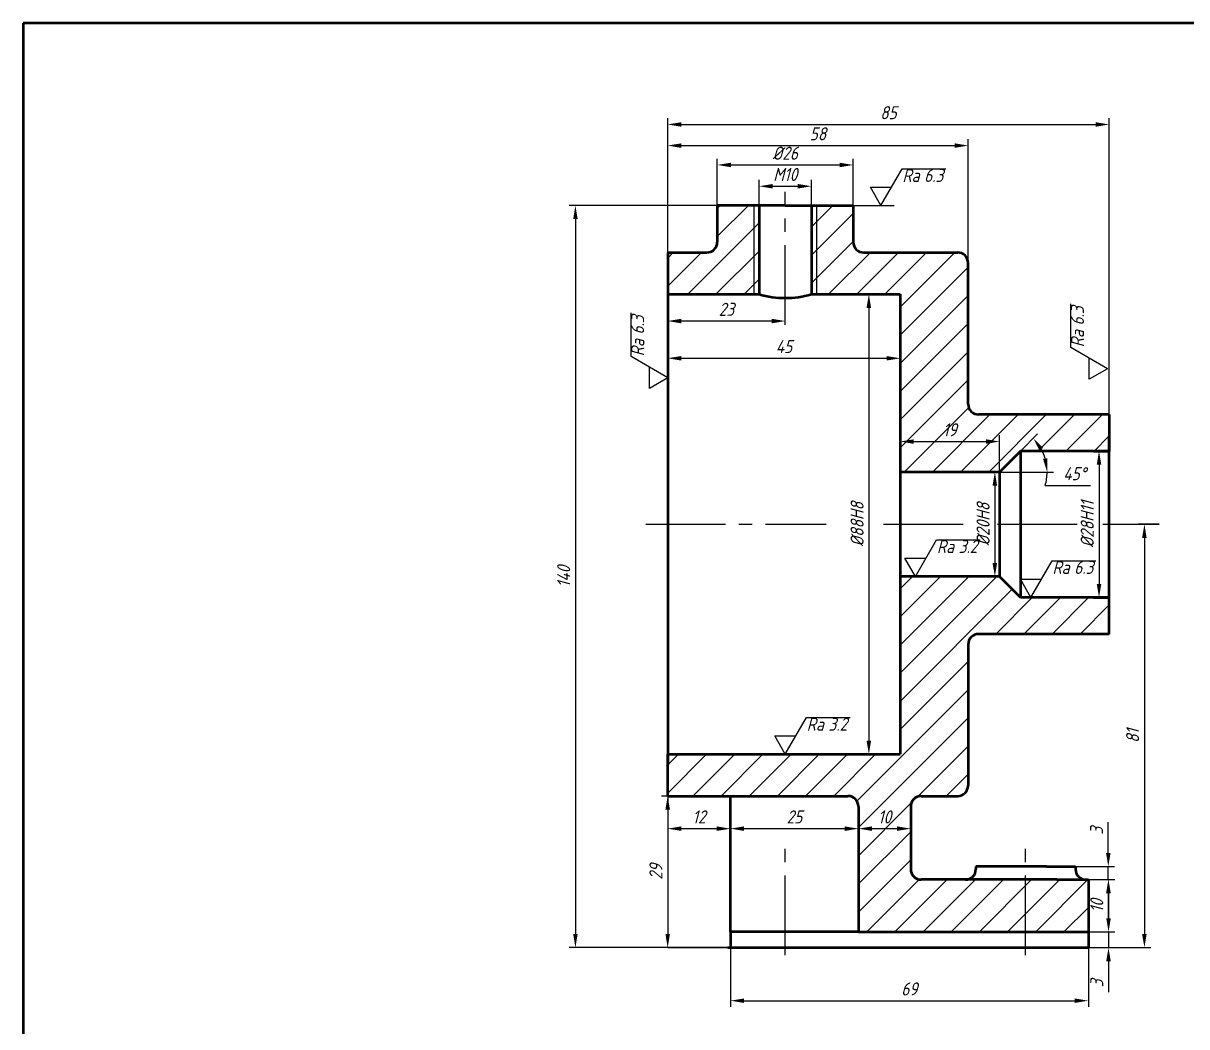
# Model space of a CAD drawing. Header units: millimetres. Extents: x -2118 to 1971, y -1420 to 962.
# Drawn here: x -1505.1 to -1282.5, y -781.8 to -589.8 of the extents above; entities that cross this region are included whole.
import ezdxf

# ---------------------------------------------------------------- set-up
doc = ezdxf.new("R2010")
doc.units = ezdxf.units.MM
doc.header["$LTSCALE"] = 0.8
doc.linetypes.add('CENTER2', pattern=[28.575, 19.05, -3.175, 3.175, -3.175])
for name, color, linetype, lineweight in [('剖面符号', 6, 'Continuous', 25), ('尺寸', 2, 'Continuous', 25), ('文字及注释', 4, 'Continuous', 25), ('粗实线', 3, 'Continuous', 50), ('细实线', 5, 'Continuous', 25), ('细点画线', 1, 'CENTER2', 25), ('边框线', 11, 'Continuous', 50)]:
    doc.layers.add(name, color=color, linetype=linetype, lineweight=lineweight)
doc.layers.add('尺寸标注', color=4, linetype='Continuous')
doc.styles.add('汉字', font='gbeitc.shx', dxfattribs={"bigfont": 'gbcbig.shx'})
doc.dimstyles.new('GB', dxfattribs={"dimtxt": 2.5, "dimasz": 2.6, "dimexe": 1.2, "dimexo": 0, "dimgap": 1, "dimtad": 1, "dimdec": 0, "dimdsep": 46, "dimtxsty": '汉字', "dimcen": 0, "dimclrd": 256, "dimclre": 256, "dimclrt": 256, "dimadec": 1, "dimazin": 2, "dimtp": 0.21, "dimtm": 0.25, "dimtfac": 0.7, "dimtdec": 0, "dimtmove": 0, "dimatfit": 2, "dimfxl": 1, "dimtzin": 0, "dimlwd": -1, "dimlwe": -1, "dimarcsym": 0})
doc.dimstyles.new('GB$2', dxfattribs={"dimtxt": 2.5, "dimasz": 2.6, "dimexe": 1.2, "dimexo": 0, "dimgap": 1, "dimtad": 1, "dimtih": 1, "dimtoh": 1, "dimdec": 0, "dimdsep": 46, "dimtxsty": '汉字', "dimcen": 0, "dimclrd": 256, "dimclre": 256, "dimclrt": 256, "dimadec": 1, "dimazin": 2, "dimtp": 0.21, "dimtm": 0.25, "dimtfac": 0.7, "dimtdec": 0, "dimtmove": 0, "dimatfit": 2, "dimfxl": 1, "dimtzin": 0, "dimlwd": -1, "dimlwe": -1, "dimarcsym": 0})

# ---------------------------------------------------------------- blocks, each defined once
blk = doc.blocks.new('*D292')
at = {"layer": 'Defpoints', "color": 0, "ltscale": 0.01, "transparency": 16777216}
for p in [(-1318.28, -675.63), (-1319.17, -695.63), (-1318.28, -695.63)]:
    blk.add_point(p, dxfattribs=at)
at = {"layer": '尺寸', "ltscale": 0.01, "transparency": 16777216}
for p, q in [((-1318.28, -675.63), (-1320.37, -675.63)), ((-1319.17, -678.23), (-1319.17, -693.03)), ((-1318.28, -695.63), (-1320.37, -695.63))]:
    blk.add_line(p, q, dxfattribs=at)
for points in [[(-1319.61, -678.23), (-1318.74, -678.23), (-1319.17, -675.63)], [(-1319.61, -693.03), (-1318.74, -693.03), (-1319.17, -695.63)]]:
    blk.add_solid(points, dxfattribs=at)
at = {"layer": '尺寸', "ltscale": 0.01, "transparency": 16777216, "insert": (-1321.42, -685.63), "char_height": 2.5, "attachment_point": 5, "rotation": 90, "style": '汉字'}
blk.add_mtext('%%C20H8', dxfattribs=at)
blk = doc.blocks.new('*D293')
at = {"layer": 'Defpoints', "color": 0, "ltscale": 0.01, "transparency": 16777216}
for p in [(-1337.28, -641.63), (-1343.28, -729.63), (-1337.28, -729.63)]:
    blk.add_point(p, dxfattribs=at)
at = {"layer": '尺寸', "ltscale": 0.01, "transparency": 16777216}
for p, q in [((-1337.28, -641.63), (-1344.48, -641.63)), ((-1343.28, -644.23), (-1343.28, -727.03)), ((-1337.28, -729.63), (-1344.48, -729.63))]:
    blk.add_line(p, q, dxfattribs=at)
for points in [[(-1343.72, -644.23), (-1342.85, -644.23), (-1343.28, -641.63)], [(-1343.72, -727.03), (-1342.85, -727.03), (-1343.28, -729.63)]]:
    blk.add_solid(points, dxfattribs=at)
at = {"layer": '尺寸', "ltscale": 0.01, "transparency": 16777216, "insert": (-1345.53, -685.63), "char_height": 2.5, "attachment_point": 5, "rotation": 90, "style": '汉字'}
blk.add_mtext('%%C88H8', dxfattribs=at)
blk = doc.blocks.new('*D294')
at = {"layer": 'Defpoints', "color": 0, "ltscale": 0.01, "transparency": 16777216}
for p in [(-1372.28, -624.63), (-1399.43, -766.63), (-1370.28, -766.63)]:
    blk.add_point(p, dxfattribs=at)
at = {"layer": '尺寸', "ltscale": 0.01, "transparency": 16777216}
for p, q in [((-1372.28, -624.63), (-1400.63, -624.63)), ((-1399.43, -627.23), (-1399.43, -764.03)), ((-1370.28, -766.63), (-1400.63, -766.63))]:
    blk.add_line(p, q, dxfattribs=at)
for points in [[(-1399.86, -627.23), (-1399, -627.23), (-1399.43, -624.63)], [(-1399.86, -764.03), (-1399, -764.03), (-1399.43, -766.63)]]:
    blk.add_solid(points, dxfattribs=at)
at = {"layer": '尺寸', "ltscale": 0.01, "transparency": 16777216, "insert": (-1401.68, -695.63), "char_height": 2.5, "attachment_point": 5, "rotation": 90, "style": '汉字'}
blk.add_mtext('140', dxfattribs=at)
blk = doc.blocks.new('*D297')
at = {"layer": 'Defpoints', "color": 0, "ltscale": 0.01, "transparency": 16777216}
for p in [(-1300.28, -671.63), (-1300.28, -699.63), (-1299.24, -699.63)]:
    blk.add_point(p, dxfattribs=at)
at = {"layer": '尺寸', "ltscale": 0.01, "transparency": 16777216}
for p, q in [((-1300.28, -671.63), (-1298.04, -671.63)), ((-1299.24, -674.23), (-1299.24, -697.03)), ((-1300.28, -699.63), (-1298.04, -699.63))]:
    blk.add_line(p, q, dxfattribs=at)
for points in [[(-1299.67, -674.23), (-1298.8, -674.23), (-1299.24, -671.63)], [(-1299.67, -697.03), (-1298.8, -697.03), (-1299.24, -699.63)]]:
    blk.add_solid(points, dxfattribs=at)
at = {"layer": '尺寸', "ltscale": 0.01, "transparency": 16777216, "insert": (-1301.49, -685.63), "char_height": 2.5, "attachment_point": 5, "rotation": 90, "style": '汉字'}
blk.add_mtext('%%C28H11', dxfattribs=at)
blk = doc.blocks.new('*D298')
at = {"layer": 'Defpoints', "color": 0, "ltscale": 0.01, "transparency": 16777216}
for p in [(-1369.78, -766.63), (-1301.28, -766.63), (-1301.28, -776.79)]:
    blk.add_point(p, dxfattribs=at)
at = {"layer": '尺寸', "ltscale": 0.01, "transparency": 16777216}
for p, q in [((-1369.78, -766.63), (-1369.78, -777.99)), ((-1301.28, -766.63), (-1301.28, -777.99)), ((-1367.18, -776.79), (-1303.88, -776.79))]:
    blk.add_line(p, q, dxfattribs=at)
for points in [[(-1367.18, -776.36), (-1367.18, -777.22), (-1369.78, -776.79)], [(-1303.88, -776.36), (-1303.88, -777.22), (-1301.28, -776.79)]]:
    blk.add_solid(points, dxfattribs=at)
at = {"layer": '尺寸', "ltscale": 0.01, "transparency": 16777216, "insert": (-1335.53, -774.54), "char_height": 2.5, "attachment_point": 5, "style": '汉字'}
blk.add_mtext('69', dxfattribs=at)
blk = doc.blocks.new('*D299')
at = {"layer": 'Defpoints', "color": 0, "ltscale": 0.01, "transparency": 16777216}
for p in [(-1324.28, -613.17), (-1381.78, -633.63), (-1324.28, -635.63)]:
    blk.add_point(p, dxfattribs=at)
at = {"layer": '尺寸', "ltscale": 0.01, "transparency": 16777216}
for p, q in [((-1381.78, -633.63), (-1381.78, -611.97)), ((-1324.28, -635.63), (-1324.28, -611.97)), ((-1379.18, -613.17), (-1326.88, -613.17))]:
    blk.add_line(p, q, dxfattribs=at)
for points in [[(-1379.18, -612.74), (-1379.18, -613.61), (-1381.78, -613.17)], [(-1326.88, -612.74), (-1326.88, -613.61), (-1324.28, -613.17)]]:
    blk.add_solid(points, dxfattribs=at)
at = {"layer": '尺寸', "ltscale": 0.01, "transparency": 16777216, "insert": (-1353.03, -610.92), "char_height": 2.5, "attachment_point": 5, "style": '汉字'}
blk.add_mtext('58', dxfattribs=at)
blk = doc.blocks.new('*D300')
at = {"layer": 'Defpoints', "color": 0, "ltscale": 0.01, "transparency": 16777216}
for p in [(-1346.28, -616.88), (-1372.28, -624.63), (-1346.28, -624.63)]:
    blk.add_point(p, dxfattribs=at)
at = {"layer": '尺寸', "ltscale": 0.01, "transparency": 16777216}
for p, q in [((-1372.28, -624.63), (-1372.28, -615.68)), ((-1346.28, -624.63), (-1346.28, -615.68)), ((-1369.68, -616.88), (-1348.88, -616.88))]:
    blk.add_line(p, q, dxfattribs=at)
for points in [[(-1369.68, -616.45), (-1369.68, -617.31), (-1372.28, -616.88)], [(-1348.88, -616.45), (-1348.88, -617.31), (-1346.28, -616.88)]]:
    blk.add_solid(points, dxfattribs=at)
at = {"layer": '尺寸', "ltscale": 0.01, "transparency": 16777216, "insert": (-1359.28, -614.63), "char_height": 2.5, "attachment_point": 5, "style": '汉字'}
blk.add_mtext('%%c26', dxfattribs=at)
blk = doc.blocks.new('*D301')
at = {"layer": 'Defpoints', "color": 0, "ltscale": 0.01, "transparency": 16777216}
for p in [(-1354.28, -620.95), (-1364.28, -624.63), (-1354.28, -624.63)]:
    blk.add_point(p, dxfattribs=at)
at = {"layer": '尺寸', "ltscale": 0.01, "transparency": 16777216}
for p, q in [((-1364.28, -624.63), (-1364.28, -619.75)), ((-1361.68, -620.95), (-1356.88, -620.95)), ((-1354.28, -624.63), (-1354.28, -619.75))]:
    blk.add_line(p, q, dxfattribs=at)
for points in [[(-1361.68, -620.52), (-1361.68, -621.39), (-1364.28, -620.95)], [(-1356.88, -620.52), (-1356.88, -621.39), (-1354.28, -620.95)]]:
    blk.add_solid(points, dxfattribs=at)
at = {"layer": '尺寸', "ltscale": 0.01, "transparency": 16777216, "insert": (-1359.28, -618.7), "char_height": 2.5, "attachment_point": 5, "style": '汉字'}
blk.add_mtext('M10', dxfattribs=at)
blk = doc.blocks.new('*D302')
at = {"layer": 'Defpoints', "color": 0, "ltscale": 0.01, "transparency": 16777216}
for p in [(-1381.78, -646.75), (-1381.78, -647.46), (-1359.28, -647.46)]:
    blk.add_point(p, dxfattribs=at)
at = {"layer": '尺寸', "ltscale": 0.01, "transparency": 16777216}
for p, q in [((-1381.78, -647.46), (-1381.78, -645.55)), ((-1359.28, -647.46), (-1359.28, -645.55)), ((-1361.88, -646.75), (-1379.18, -646.75))]:
    blk.add_line(p, q, dxfattribs=at)
for points in [[(-1379.18, -646.31), (-1379.18, -647.18), (-1381.78, -646.75)], [(-1361.88, -646.31), (-1361.88, -647.18), (-1359.28, -646.75)]]:
    blk.add_solid(points, dxfattribs=at)
at = {"layer": '尺寸', "ltscale": 0.01, "transparency": 16777216, "insert": (-1370.53, -644.5), "char_height": 2.5, "attachment_point": 5, "style": '汉字'}
blk.add_mtext('23', dxfattribs=at)
blk = doc.blocks.new('*D303')
at = {"layer": 'Defpoints', "color": 0, "ltscale": 0.01, "transparency": 16777216}
for p in [(-1381.78, -737.63), (-1369.78, -737.63), (-1369.78, -743.87)]:
    blk.add_point(p, dxfattribs=at)
at = {"layer": '尺寸', "ltscale": 0.01, "transparency": 16777216}
for p, q in [((-1381.78, -737.63), (-1381.78, -745.07)), ((-1369.78, -737.63), (-1369.78, -745.07)), ((-1379.18, -743.87), (-1372.38, -743.87))]:
    blk.add_line(p, q, dxfattribs=at)
for points in [[(-1379.18, -743.44), (-1379.18, -744.3), (-1381.78, -743.87)], [(-1372.38, -743.44), (-1372.38, -744.3), (-1369.78, -743.87)]]:
    blk.add_solid(points, dxfattribs=at)
at = {"layer": '尺寸', "ltscale": 0.01, "transparency": 16777216, "insert": (-1375.78, -741.62), "char_height": 2.5, "attachment_point": 5, "style": '汉字'}
blk.add_mtext('12', dxfattribs=at)
blk = doc.blocks.new('*D310')
at = {"layer": 'Defpoints', "color": 0, "ltscale": 0.01, "transparency": 16777216}
for p in [(-1301.28, -763.63), (-1301.28, -766.63), (-1297.42, -766.63)]:
    blk.add_point(p, dxfattribs=at)
at = {"layer": '尺寸', "ltscale": 0.01, "transparency": 16777216}
for p, q in [((-1297.42, -761.03), (-1297.42, -758.43)), ((-1301.28, -763.63), (-1296.22, -763.63)), ((-1297.42, -763.63), (-1297.42, -766.63)), ((-1301.28, -766.63), (-1296.22, -766.63)), ((-1297.42, -769.23), (-1297.42, -775.13))]:
    blk.add_line(p, q, dxfattribs=at)
for points in [[(-1297.85, -761.03), (-1296.99, -761.03), (-1297.42, -763.63)], [(-1297.85, -769.23), (-1296.99, -769.23), (-1297.42, -766.63)]]:
    blk.add_solid(points, dxfattribs=at)
at = {"layer": '尺寸', "ltscale": 0.01, "transparency": 16777216, "insert": (-1299.67, -773.48), "char_height": 2.5, "attachment_point": 5, "rotation": 90, "style": '汉字'}
blk.add_mtext('3', dxfattribs=at)
blk = doc.blocks.new('*D313')
at = {"layer": 'Defpoints', "color": 0, "ltscale": 0.01, "transparency": 16777216}
for p in [(-1303.74, -751.13), (-1301.28, -753.63), (-1297.46, -753.63)]:
    blk.add_point(p, dxfattribs=at)
at = {"layer": '尺寸', "ltscale": 0.01, "transparency": 16777216}
for p, q in [((-1297.46, -748.53), (-1297.46, -742.62)), ((-1303.74, -751.13), (-1296.26, -751.13)), ((-1297.46, -753.63), (-1297.46, -751.13)), ((-1301.28, -753.63), (-1296.26, -753.63)), ((-1297.46, -756.23), (-1297.46, -758.83))]:
    blk.add_line(p, q, dxfattribs=at)
for points in [[(-1297.89, -748.53), (-1297.03, -748.53), (-1297.46, -751.13)], [(-1297.89, -756.23), (-1297.03, -756.23), (-1297.46, -753.63)]]:
    blk.add_solid(points, dxfattribs=at)
at = {"layer": '尺寸', "ltscale": 0.01, "transparency": 16777216, "insert": (-1299.71, -744.28), "char_height": 2.5, "attachment_point": 5, "rotation": 90, "style": '汉字'}
blk.add_mtext('3', dxfattribs=at)
blk = doc.blocks.new('*D318')
at = {"layer": 'Defpoints', "color": 0, "ltscale": 0.01, "transparency": 16777216}
for p in [(-1297.28, -609.13), (-1381.78, -633.63), (-1297.28, -664.63)]:
    blk.add_point(p, dxfattribs=at)
at = {"layer": '尺寸', "ltscale": 0.01, "transparency": 16777216}
for p, q in [((-1381.78, -633.63), (-1381.78, -607.93)), ((-1379.18, -609.13), (-1299.88, -609.13)), ((-1297.28, -664.63), (-1297.28, -607.93))]:
    blk.add_line(p, q, dxfattribs=at)
for points in [[(-1379.18, -608.7), (-1379.18, -609.56), (-1381.78, -609.13)], [(-1299.88, -608.7), (-1299.88, -609.56), (-1297.28, -609.13)]]:
    blk.add_solid(points, dxfattribs=at)
at = {"layer": '尺寸', "ltscale": 0.01, "transparency": 16777216, "insert": (-1339.53, -606.88), "char_height": 2.5, "attachment_point": 5, "style": '汉字'}
blk.add_mtext('85', dxfattribs=at)
blk = doc.blocks.new('粗糙度')
at = {"layer": '文字及注释'}
for p, q in [((0, 0), (4.04, 7)), ((4.04, 7), (12.41, 7)), ((0, 0), (-2.02, 3.5)), ((-2.02, 3.5), (2.02, 3.5))]:
    blk.add_line(p, q, dxfattribs=at)
at = {"layer": '文字及注释', "style": '汉字'}
blk.add_text('Ra', height=2.5, dxfattribs=at).set_placement((4.11, 4.49))
blk.add_attdef('CCD', (8.27, 4.5), '', height=2.5, dxfattribs=at)
blk = doc.blocks.new('*D364')
at = {"layer": 'Defpoints', "color": 0, "ltscale": 0.01, "transparency": 16777216}
for p in [(-1381.78, -641.63), (-1337.28, -641.63), (-1337.28, -653.87)]:
    blk.add_point(p, dxfattribs=at)
at = {"layer": '尺寸', "ltscale": 0.01, "transparency": 16777216}
for p, q in [((-1381.78, -641.63), (-1381.78, -655.07)), ((-1337.28, -641.63), (-1337.28, -655.07)), ((-1379.18, -653.87), (-1339.88, -653.87))]:
    blk.add_line(p, q, dxfattribs=at)
for points in [[(-1379.18, -653.44), (-1379.18, -654.3), (-1381.78, -653.87)], [(-1339.88, -653.44), (-1339.88, -654.3), (-1337.28, -653.87)]]:
    blk.add_solid(points, dxfattribs=at)
at = {"layer": '尺寸', "ltscale": 0.01, "transparency": 16777216, "insert": (-1359.53, -651.62), "char_height": 2.5, "attachment_point": 5, "style": '汉字'}
blk.add_mtext('45', dxfattribs=at)
blk = doc.blocks.new('*D365')
at = {"layer": 'Defpoints', "color": 0, "ltscale": 0.01, "transparency": 16777216}
for p in [(-1369.78, -737.63), (-1381.78, -766.63), (-1370.28, -766.63)]:
    blk.add_point(p, dxfattribs=at)
at = {"layer": '尺寸', "ltscale": 0.01, "transparency": 16777216}
for p, q in [((-1369.78, -737.63), (-1382.98, -737.63)), ((-1381.78, -740.23), (-1381.78, -764.03)), ((-1370.28, -766.63), (-1382.98, -766.63))]:
    blk.add_line(p, q, dxfattribs=at)
for points in [[(-1382.21, -740.23), (-1381.34, -740.23), (-1381.78, -737.63)], [(-1382.21, -764.03), (-1381.34, -764.03), (-1381.78, -766.63)]]:
    blk.add_solid(points, dxfattribs=at)
at = {"layer": '尺寸', "ltscale": 0.01, "transparency": 16777216, "insert": (-1384.03, -752.13), "char_height": 2.5, "attachment_point": 5, "rotation": 90, "style": '汉字'}
blk.add_mtext('29', dxfattribs=at)
blk = doc.blocks.new('*D366')
at = {"layer": 'Defpoints', "color": 0, "ltscale": 0.01, "transparency": 16777216}
for p in [(-1301.28, -753.63), (-1301.28, -763.63), (-1297.42, -763.63)]:
    blk.add_point(p, dxfattribs=at)
at = {"layer": '尺寸', "ltscale": 0.01, "transparency": 16777216}
for p, q in [((-1301.28, -753.63), (-1296.22, -753.63)), ((-1297.42, -756.23), (-1297.42, -761.03)), ((-1301.28, -763.63), (-1296.22, -763.63))]:
    blk.add_line(p, q, dxfattribs=at)
for points in [[(-1297.85, -756.23), (-1296.99, -756.23), (-1297.42, -753.63)], [(-1297.85, -761.03), (-1296.99, -761.03), (-1297.42, -763.63)]]:
    blk.add_solid(points, dxfattribs=at)
at = {"layer": '尺寸', "ltscale": 0.01, "transparency": 16777216, "insert": (-1299.67, -758.63), "char_height": 2.5, "attachment_point": 5, "rotation": 90, "style": '汉字'}
blk.add_mtext('10', dxfattribs=at)
blk = doc.blocks.new('*D367')
at = {"layer": 'Defpoints', "color": 0, "ltscale": 0.01, "transparency": 16777216}
for p in [(-1287.7, -685.63), (-1301.28, -766.63), (-1290.55, -766.63)]:
    blk.add_point(p, dxfattribs=at)
at = {"layer": '尺寸', "ltscale": 0.01, "transparency": 16777216}
for p, q in [((-1287.7, -685.63), (-1291.75, -685.63)), ((-1290.55, -688.23), (-1290.55, -764.03)), ((-1301.28, -766.63), (-1289.35, -766.63))]:
    blk.add_line(p, q, dxfattribs=at)
for points in [[(-1290.99, -688.23), (-1290.12, -688.23), (-1290.55, -685.63)], [(-1290.99, -764.03), (-1290.12, -764.03), (-1290.55, -766.63)]]:
    blk.add_solid(points, dxfattribs=at)
at = {"layer": '尺寸', "ltscale": 0.01, "transparency": 16777216, "insert": (-1292.8, -726.13), "char_height": 2.5, "attachment_point": 5, "rotation": 90, "style": '汉字'}
blk.add_mtext('81', dxfattribs=at)
blk = doc.blocks.new('*D369')
at = {"layer": 'Defpoints', "color": 0, "ltscale": 0.01, "transparency": 16777216}
for p in [(-1318.28, -669.8), (-1337.28, -675.63), (-1318.28, -675.63)]:
    blk.add_point(p, dxfattribs=at)
at = {"layer": '尺寸', "ltscale": 0.01, "transparency": 16777216}
for p, q in [((-1337.28, -675.63), (-1337.28, -668.6)), ((-1334.68, -669.8), (-1320.88, -669.8)), ((-1318.28, -675.63), (-1318.28, -668.6))]:
    blk.add_line(p, q, dxfattribs=at)
for points in [[(-1334.68, -669.37), (-1334.68, -670.24), (-1337.28, -669.8)], [(-1320.88, -669.37), (-1320.88, -670.24), (-1318.28, -669.8)]]:
    blk.add_solid(points, dxfattribs=at)
at = {"layer": '尺寸', "ltscale": 0.01, "transparency": 16777216, "insert": (-1327.78, -667.55), "char_height": 2.5, "attachment_point": 5, "style": '汉字'}
blk.add_mtext('19', dxfattribs=at)
blk = doc.blocks.new('*D370')
at = {"layer": 'Defpoints', "color": 0, "ltscale": 0.01, "transparency": 16777216}
for p in [(-1314.28, -671.63), (-1310.39, -671.07), (-1337.28, -675.63), (-1318.28, -675.63), (-1318.28, -675.63)]:
    blk.add_point(p, dxfattribs=at)
at = {"layer": '尺寸', "ltscale": 0.01, "transparency": 16777216}
for p, q in [((-1314.28, -671.63), (-1310.99, -668.33)), ((-1318.28, -675.63), (-1307.96, -675.63)), ((-1309.54, -678.2), (-1300.87, -678.2))]:
    blk.add_line(p, q, dxfattribs=at)
for start, end in [(16.4016, 28.5984), (343.5984, 0)]:
    blk.add_arc((-1318.28, -675.63), 9.11, start, end, dxfattribs=at)
for points in [[(-1310.62, -671.52), (-1309.93, -671), (-1311.83, -669.18)], [(-1309.11, -672.99), (-1309.96, -673.11), (-1309.16, -675.63)]]:
    blk.add_solid(points, dxfattribs=at)
at = {"layer": '尺寸', "ltscale": 0.01, "transparency": 16777216, "insert": (-1303.9, -675.95), "char_height": 2.5, "attachment_point": 5, "style": '汉字'}
blk.add_mtext('45°', dxfattribs=at)
blk = doc.blocks.new('*D375')
at = {"layer": 'Defpoints', "color": 0, "ltscale": 0.01, "transparency": 16777216}
for p in [(-1345.28, -743.87), (-1335.28, -743.87), (-1335.28, -743.87)]:
    blk.add_point(p, dxfattribs=at)
at = {"layer": '尺寸', "ltscale": 0.01, "transparency": 16777216}
for p, q in [((-1345.28, -743.87), (-1345.28, -742.67)), ((-1335.28, -743.87), (-1335.28, -742.67)), ((-1342.68, -743.87), (-1337.88, -743.87))]:
    blk.add_line(p, q, dxfattribs=at)
for points in [[(-1342.68, -743.44), (-1342.68, -744.3), (-1345.28, -743.87)], [(-1337.88, -743.44), (-1337.88, -744.3), (-1335.28, -743.87)]]:
    blk.add_solid(points, dxfattribs=at)
at = {"layer": '尺寸', "ltscale": 0.01, "transparency": 16777216, "insert": (-1340.28, -741.62), "char_height": 2.5, "attachment_point": 5, "style": '汉字'}
blk.add_mtext('10', dxfattribs=at)
blk = doc.blocks.new('*D377')
at = {"layer": 'Defpoints', "color": 0, "ltscale": 0.01, "transparency": 16777216}
for p in [(-1369.78, -737.63), (-1345.28, -739.63), (-1345.28, -743.87)]:
    blk.add_point(p, dxfattribs=at)
at = {"layer": '尺寸', "ltscale": 0.01, "transparency": 16777216}
for p, q in [((-1369.78, -737.63), (-1369.78, -745.07)), ((-1345.28, -739.63), (-1345.28, -745.07)), ((-1367.18, -743.87), (-1347.88, -743.87))]:
    blk.add_line(p, q, dxfattribs=at)
for points in [[(-1367.18, -743.44), (-1367.18, -744.3), (-1369.78, -743.87)], [(-1347.88, -743.44), (-1347.88, -744.3), (-1345.28, -743.87)]]:
    blk.add_solid(points, dxfattribs=at)
at = {"layer": '尺寸', "ltscale": 0.01, "transparency": 16777216, "insert": (-1357.53, -741.62), "char_height": 2.5, "attachment_point": 5, "style": '汉字'}
blk.add_mtext('25', dxfattribs=at)

msp = doc.modelspace()

# ---------------------------------------------------------------- hatches: boundary and pattern name
at = {"layer": '剖面符号', "ltscale": 0.01}
h = msp.add_hatch(dxfattribs=at)
h.set_pattern_fill('ANSI31', color=256, scale=1.2)
h.set_pattern_definition([(45, (-217.5604, 324.7736), (-2.694077, 2.694077), [])])
h.paths.add_polyline_path([(-1365.28, -624.63), (-1372.28, -624.63), (-1372.28, -631.63, -0.414214), (-1374.28, -633.63), (-1381.78, -633.63), (-1381.78, -641.63), (-1381.28, -641.63), (-1365.28, -641.63)])
h.paths.add_polyline_path([(-1364.28, -624.63), (-1365.28, -624.63), (-1365.28, -641.63), (-1364.28, -641.63)])
h.paths.add_polyline_path([(-1353.28, -624.63), (-1354.28, -624.63), (-1354.28, -641.63), (-1353.28, -641.63)])
h.paths.add_polyline_path([(-1346.28, -631.63), (-1346.28, -624.63), (-1349.47, -624.63), (-1350.03, -626.87, -0.34509), (-1349.89, -627.04, -1), (-1350.24, -627.04, -0.486889), (-1350.03, -626.87), (-1349.47, -624.63), (-1353.28, -624.63), (-1353.28, -641.63), (-1339.38, -641.63), (-1336.79, -633.63), (-1344.28, -633.63, -0.414214)])
h.paths.add_polyline_path([(-1324.28, -635.63, 0.414214), (-1326.28, -633.63), (-1336.79, -633.63), (-1339.38, -641.63), (-1337.28, -641.63), (-1337.28, -675.63), (-1335.28, -675.63), (-1318.28, -675.63), (-1314.28, -671.63), (-1311.63, -671.63), (-1311.05, -664.63), (-1322.28, -664.63, -0.414214), (-1324.28, -662.63)])
h.paths.add_polyline_path([(-1297.28, -664.63), (-1311.05, -664.63), (-1311.63, -671.63), (-1297.28, -671.63)])
h.paths.add_polyline_path([(-1297.28, -699.63), (-1314.28, -699.63), (-1318.28, -695.63), (-1335.28, -695.63), (-1337.28, -695.63), (-1337.28, -729.63), (-1381.28, -729.63), (-1381.78, -729.63), (-1381.78, -737.63), (-1347.28, -737.63, -0.414214), (-1345.28, -739.63), (-1345.28, -763.63), (-1313.28, -763.63), (-1313.28, -753.63), (-1333.28, -753.63, -0.414214), (-1335.28, -751.63), (-1335.28, -739.63, -0.414214), (-1333.28, -737.63), (-1326.28, -737.63, 0.414214), (-1324.28, -735.63), (-1324.28, -708.63, -0.414214), (-1322.28, -706.63), (-1297.28, -706.63)])
h.paths.add_polyline_path([(-1301.28, -753.63), (-1301.74, -753.63), (-1307.28, -753.63), (-1313.28, -753.63), (-1313.28, -763.63), (-1301.28, -763.63)], flags=17)

# ---------------------------------------------------------------- linework, layer by layer
at = {"layer": '尺寸', "ltscale": 0.01}
for p, q in [((-1346.28, -624.63), (-1338.44, -624.63)), ((-1381.78, -766.63), (-1369.78, -766.63))]:
    msp.add_line(p, q, dxfattribs=at)
at = {"layer": '粗实线', "ltscale": 50}
for p, q in [((-1364.28, -624.63), (-1372.28, -624.63)), ((-1372.28, -624.63), (-1372.28, -631.63)), ((-1364.28, -624.63), (-1365.28, -624.63)), ((-1359.28, -624.63), (-1364.28, -624.63)), ((-1364.28, -624.63), (-1364.28, -641.63)), ((-1359.28, -624.63), (-1354.28, -624.63)), ((-1354.28, -624.63), (-1346.28, -624.63)), ((-1354.28, -624.63), (-1353.28, -624.63)), ((-1354.28, -624.63), (-1354.28, -641.63)), ((-1346.28, -624.63), (-1346.28, -631.63)), ((-1381.78, -633.63), (-1374.28, -633.63)), ((-1381.78, -633.63), (-1381.78, -731.68)), ((-1344.28, -633.63), (-1326.28, -633.63)), ((-1324.28, -662.63), (-1324.28, -635.63)), ((-1381.78, -641.63), (-1364.28, -641.63)), ((-1354.28, -641.63), (-1337.28, -641.63)), ((-1337.28, -641.63), (-1337.28, -685.63)), ((-1297.28, -664.63), (-1322.28, -664.63)), ((-1297.28, -664.63), (-1297.28, -671.63)), ((-1297.28, -706.63), (-1297.28, -668.73)), ((-1314.28, -671.63), (-1318.28, -675.63)), ((-1297.28, -671.63), (-1314.28, -671.63)), ((-1300.28, -671.63), (-1297.28, -671.63)), ((-1337.28, -685.63), (-1337.28, -729.63)), ((-1314.28, -699.63), (-1318.28, -695.63)), ((-1297.28, -699.63), (-1314.28, -699.63)), ((-1300.28, -699.63), (-1297.28, -699.63)), ((-1297.28, -706.63), (-1322.28, -706.63)), ((-1324.28, -708.63), (-1324.28, -735.63)), ((-1381.78, -729.63), (-1337.28, -729.63)), ((-1381.78, -737.63), (-1381.78, -729.63)), ((-1369.78, -763.63), (-1369.78, -737.63)), ((-1333.28, -737.63), (-1326.28, -737.63)), ((-1345.28, -739.63), (-1345.28, -763.63)), ((-1335.28, -739.63), (-1335.28, -751.63)), ((-1309.28, -751.13), (-1322.81, -751.13)), ((-1322.81, -751.13), (-1322.81, -751.63)), ((-1309.28, -751.13), (-1303.74, -751.13)), ((-1303.74, -751.13), (-1303.74, -751.63)), ((-1307.28, -753.63), (-1333.28, -753.63)), ((-1307.28, -753.63), (-1301.74, -753.63)), ((-1301.74, -753.63), (-1301.28, -753.63)), ((-1301.28, -753.63), (-1301.28, -766.63)), ((-1345.28, -763.63), (-1369.78, -763.63)), ((-1369.78, -763.63), (-1369.78, -766.63)), ((-1345.28, -763.63), (-1301.28, -763.63)), ((-1370.28, -766.63), (-1345.28, -766.63)), ((-1345.28, -766.63), (-1301.28, -766.63))]:
    msp.add_line(p, q, dxfattribs=at)
at = {"layer": '粗实线', "ltscale": 0.01}
for p, q in [((-1314.28, -671.63), (-1314.28, -699.63)), ((-1318.28, -675.63), (-1337.28, -675.63)), ((-1318.28, -675.63), (-1318.28, -695.63)), ((-1318.28, -695.63), (-1337.28, -695.63)), ((-1381.78, -737.63), (-1347.28, -737.63))]:
    msp.add_line(p, q, dxfattribs=at)
at = {"layer": '粗实线', "ltscale": 50}
for centre, radius, start, end in [((-1374.28, -631.63), 2, 270, 0), ((-1344.28, -631.63), 2, 180, 270), ((-1326.28, -635.63), 2, 0, 90), ((-1359.28, -624.02), 18.3, 254.1418, 285.8582), ((-1322.28, -662.63), 2, 180, 270), ((-1322.28, -708.63), 2, 90, 180), ((-1326.28, -735.63), 2, 270, 0), ((-1347.28, -739.63), 2, 0, 90), ((-1333.28, -739.63), 2, 90, 180), ((-1333.28, -751.63), 2, 180, 270), ((-1324.81, -751.63), 2, 270, 0), ((-1301.74, -751.63), 2, 180, 270)]:
    msp.add_arc(centre, radius, start, end, dxfattribs=at)
msp.add_point((-1297.28, -671.63), dxfattribs=at)
at = {"layer": '细实线', "ltscale": 50}
for p, q in [((-1365.28, -624.63), (-1365.28, -641.63)), ((-1353.28, -624.63), (-1353.28, -641.63))]:
    msp.add_line(p, q, dxfattribs=at)
at = {"layer": '细点画线'}
for p, q in [((-1359.28, -647.46), (-1359.28, -621.99)), ((-1385.94, -685.63), (-1351.46, -685.63)), ((-1340.47, -685.63), (-1322.87, -685.63)), ((-1318.68, -685.63), (-1303.26, -685.63)), ((-1298.51, -685.63), (-1287.7, -685.63)), ((-1359.28, -768.05), (-1359.28, -747.6)), ((-1313.28, -768.05), (-1313.28, -746.73))]:
    msp.add_line(p, q, dxfattribs=at)
at = {"layer": '边框线'}
for p, q in [((-929.09, -589.77), (-1505.09, -589.77)), ((-1505.09, -589.77), (-1505.09, -967.77))]:
    msp.add_line(p, q, dxfattribs=at)

# ---------------------------------------------------------------- block references
at = {"layer": '尺寸标注', "ltscale": 0.01}
for p, values in [((-1340.97, -624.63), {'CCD': '6.3'}), ((-1334.36, -695.63), {'CCD': '3.2'}), ((-1312.26, -699.63), {'CCD': '6.3'}), ((-1359.28, -729.63), {'CCD': '3.2'})]:
    msp.add_blockref('粗糙度', p, dxfattribs=at).add_auto_attribs(values)
at = {"layer": '尺寸标注', "ltscale": 0.01, "rotation": 90}
for p in [(-1381.78, -657.6), (-1297.61, -655.87)]:
    msp.add_blockref('粗糙度', p, dxfattribs=at).add_auto_attribs({'CCD': '6.3'})

# ---------------------------------------------------------------- dimensions: what is measured, and where the dimension line sits
at = {"layer": '尺寸', "ltscale": 0.01}
for base, p1, p2, picture, middle in [((-1297.27793448, -609.12944257), (-1381.77793448, -633.62611274), (-1297.27793448, -664.62611274), '*D318', (-1339.52793448, -606.87944257)), ((-1337.27793448, -653.87041), (-1381.77793448, -641.62611274), (-1337.27793448, -641.62611274), '*D364', (-1359.52793448, -651.62041)), ((-1381.77793448, -646.74805272), (-1359.27793448, -647.46303417), (-1381.77793448, -647.46303417), '*D302', (-1370.52793448, -644.49805272)), ((-1318.28, -669.8), (-1337.28, -675.63), (-1318.28, -675.63), '*D369', (-1327.78, -667.55)), ((-1369.78, -743.87), (-1381.78, -737.63), (-1369.78, -737.63), '*D303', (-1375.78, -741.62)), ((-1345.27793448, -743.86881841), (-1369.77793448, -737.62611274), (-1345.27793448, -739.62611274), '*D377', (-1357.52793448, -741.61881841)), ((-1335.28, -743.87), (-1345.28, -743.87), (-1335.28, -743.87), '*D375', (-1340.28, -741.62)), ((-1301.27793448, -776.7912919), (-1369.77793448, -766.62611274), (-1301.27793448, -766.62611274), '*D298', (-1335.52793448, -774.5412919))]:
    dim = msp.add_linear_dim(base=base, p1=p1, p2=p2, dimstyle='GB', override={"dimfxl": 2, "dimarcsym": 1}, dxfattribs=at)
    dim.commit()
    dim.dimension.update_dxf_attribs({"geometry": picture, "text_midpoint": middle})
dim = msp.add_linear_dim(base=(-1324.27793448, -613.17284679), p1=(-1381.77793448, -633.62611274), p2=(-1324.27793448, -635.62611274), dimstyle='GB', override={"dimfxl": 2, "dimarcsym": 1}, dxfattribs=at)
dim.commit()
dim.dimension.update_dxf_attribs({"geometry": '*D299', "text_midpoint": (-1353.02793448, -613.17284679), "dimtype": 160})
dim = msp.add_linear_dim(base=(-1346.28, -616.88), p1=(-1372.28, -624.63), p2=(-1346.28, -624.63), text='%%c<>', dimstyle='GB', override={"dimfxl": 2, "dimarcsym": 1}, dxfattribs=at)
dim.commit()
dim.dimension.update_dxf_attribs({"geometry": '*D300', "text_midpoint": (-1359.28, -616.88), "dimtype": 160})
dim = msp.add_linear_dim(base=(-1354.28, -620.95), p1=(-1364.28, -624.63), p2=(-1354.28, -624.63), text='M<>', dimstyle='GB', override={"dimfxl": 2, "dimarcsym": 1}, dxfattribs=at)
dim.commit()
dim.dimension.update_dxf_attribs({"geometry": '*D301', "text_midpoint": (-1359.28, -618.7)})
for base, p1, p2, text, picture, middle in [((-1399.43, -766.63), (-1372.28, -624.63), (-1370.28, -766.63), '140', '*D294', (-1399.43, -695.63)), ((-1343.28, -729.63), (-1337.28, -641.63), (-1337.28, -729.63), '%%C88H8', '*D293', (-1343.28, -685.63)), ((-1299.24, -699.63), (-1300.28, -671.63), (-1300.28, -699.63), '%%C<>H11', '*D297', (-1299.24, -685.63))]:
    dim = msp.add_linear_dim(base=base, p1=p1, p2=p2, angle=90, text=text, dimstyle='GB', override={"dimfxl": 2, "dimarcsym": 1}, dxfattribs=at)
    dim.commit()
    dim.dimension.update_dxf_attribs({"geometry": picture, "text_midpoint": middle, "dimtype": 160})
dim = msp.add_angular_dim_2l(base=(-1310.39, -671.07), line1=((-1318.28, -675.63), (-1337.28, -675.63)), line2=((-1314.28, -671.63), (-1318.28, -675.63)), dimstyle='GB$2', override={"dimfxl": 2, "dimarcsym": 1}, dxfattribs=at)
dim.commit()
dim.dimension.update_dxf_attribs({"geometry": '*D370', "text_midpoint": (-1303.9, -675.95)})
dim = msp.add_linear_dim(base=(-1319.17, -695.63), p1=(-1318.28, -675.63), p2=(-1318.28, -695.63), angle=90, text='%%C20H8', dimstyle='GB', override={"dimfxl": 2, "dimarcsym": 1}, dxfattribs=at)
dim.commit()
dim.dimension.update_dxf_attribs({"geometry": '*D292', "text_midpoint": (-1321.42, -685.63)})
for base, p1, p2, picture, middle in [((-1290.55, -766.63), (-1287.7, -685.63), (-1301.28, -766.63), '*D367', (-1292.8, -726.13)), ((-1381.78, -766.63), (-1369.78, -737.63), (-1370.28, -766.63), '*D365', (-1384.03, -752.13)), ((-1297.42, -763.63), (-1301.28, -753.63), (-1301.28, -763.63), '*D366', (-1299.67, -758.63)), ((-1297.42, -766.63), (-1301.28, -763.63), (-1301.28, -766.63), '*D310', (-1299.67, -773.48))]:
    dim = msp.add_linear_dim(base=base, p1=p1, p2=p2, angle=90, dimstyle='GB', override={"dimfxl": 2, "dimarcsym": 1}, dxfattribs=at)
    dim.commit()
    dim.dimension.update_dxf_attribs({"geometry": picture, "text_midpoint": middle})
dim = msp.add_linear_dim(base=(-1297.45988953, -753.62611274), p1=(-1303.74469011, -751.12611274), p2=(-1301.27793448, -753.62611274), angle=90, dimstyle='GB', override={"dimfxl": 2, "dimarcsym": 1}, dxfattribs=at)
dim.commit()
dim.dimension.update_dxf_attribs({"geometry": '*D313', "text_midpoint": (-1297.45988953, -744.27507108), "dimtype": 160})

doc.saveas('drawing.dxf')
